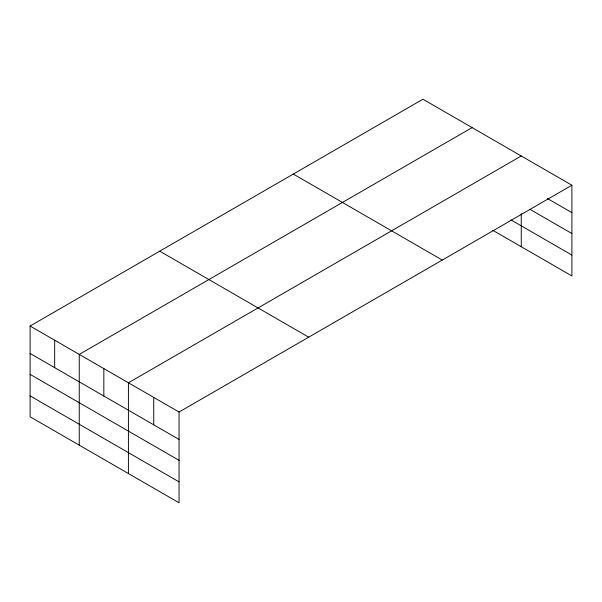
<?xml version="1.0" encoding="UTF-8"?>
<svg xmlns="http://www.w3.org/2000/svg" width="602" height="602" viewBox="0 0 602 602"><rect width="100%" height="100%" fill="white"/><g stroke="black" fill="none" stroke-linecap="round" stroke-linejoin="round"><path stroke-width="0.9" d="M571.9 185.22L422.943 99.217L30.1 326.028L30.1 416.78L179.057 502.783L179.057 412.024L571.9 185.22L571.9 275.972L492.714 230.257M472.096 127.601L79.253 354.405L79.253 445.156M521.257 155.978L128.414 382.789L128.414 473.541M547.368 198.487L571.9 212.649M529.956 209.33L571.9 233.546M510.947 219.888L571.9 255.075M293.302 174.068L442.259 260.064M159.741 251.177L308.698 337.18M30.1 326.028L179.057 412.024M30.1 353.457L179.057 439.452M30.1 374.354L179.057 460.349M30.1 395.883L179.057 481.878M521.257 213.665L521.257 246.737M153.736 397.403L153.736 424.831M103.837 368.597L103.837 396.026M54.677 340.213L54.677 367.641"/></g></svg>
